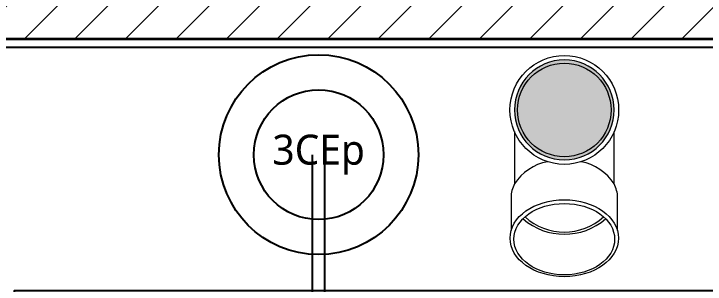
# Model space of a CAD drawing. Header units: centimetres. Extents: x 2191 to 12545, y -680 to 18662.
# Drawn here: x 8315.2 to 8384.5, y 8036.9 to 8063.9 of the extents above; entities that cross this region are included whole.
import ezdxf

# ---------------------------------------------------------------- set-up
doc = ezdxf.new("R2010")
doc.units = ezdxf.units.CM
for name, color, linetype in [('B Aménagement intérieur', 252, 'Continuous'), ('B GÈnÈral_Hatch', 252, 'Continuous'), ('B Général', 252, 'Continuous'), ('C ANNOTATIONS-prestations', 252, 'Continuous'), ('prlm-CHAUFF', 4, 'Continuous'), ('prlm-EAU-CHU', 42, 'Continuous'), ('prlm-EAU-EUEV', 25, 'Continuous'), ('prlm-GT', 242, 'Continuous')]:
    doc.layers.add(name, color=color, linetype=linetype)
doc.styles.add('prlm-chauff', font='trebucbi.ttf', dxfattribs={"height": 18})

# ---------------------------------------------------------------- blocks, each defined once
blk = doc.blocks.new('Gaine 150_70')
at = {"layer": 'C ANNOTATIONS-prestations'}
blk.add_line((75, -35), (-75, -35), dxfattribs=at)
blk = doc.blocks.new('xi.cee1')
at = {"layer": 'prlm-EAU-CHU', "color": 0, "lineweight": 13}
for p, q in [((7.432, 5), (2.169, 5)), ((12.085, 5.345), (8.768, 5.345)), ((2.169, -5), (7.432, -5)), ((8.768, -5.345), (12.085, -5.345))]:
    blk.add_line(p, q, dxfattribs=at)
for radius in [5.45, 4.688]:
    blk.add_circle((0, 0), radius, dxfattribs=at)
for centre, radius, start, end in [((10.085, 0.78), 4.987, 122.43967, 169.50509), ((8.793, 2.487), 2.858, 90.50802, 118.9381), ((6.355, 0), 5.869, 317.81121, 42.16666), ((6.144, 0), 6.3, 318.92478, 41.07522), ((10.085, -0.78), 4.987, 190.49491, 237.56033), ((8.793, -2.487), 2.858, 241.0619, 269.49198)]:
    blk.add_arc(centre, radius, start, end, dxfattribs=at)
for centre, major_axis, ratio in [((12.839, 0), (0, -5.44), 0.708306), ((12.941, 0), (0, -5.051), 0.707331)]:
    blk.add_ellipse(centre, major_axis=major_axis, ratio=ratio, dxfattribs=at)
blk = doc.blocks.new('xi.3cep130-200')
at = {"layer": 'prlm-CHAUFF', "color": 0}
for radius in [10, 6.5]:
    blk.add_circle((0, 0), radius, dxfattribs=at)
at = {"layer": 'prlm-CHAUFF', "color": 0, "insert": (0, 0), "char_height": 3, "width": 9.78152, "attachment_point": 5, "style": 'prlm-chauff'}
blk.add_mtext('\\pxqc;3CEp', dxfattribs=at)
blk = doc.blocks.new('xi.ev')
at = {"layer": 'prlm-EAU-EUEV', "linetype": 'ByBlock', "lineweight": -2}
h = blk.add_hatch(color=0, dxfattribs=at)
edge = h.paths.add_edge_path()
edge.add_arc((0, 0), 5, 0, 360)
at = {"layer": 'prlm-EAU-EUEV', "color": 0, "linetype": 'ByBlock', "lineweight": 5}
blk.add_circle((0, 0), 5, dxfattribs=at)

msp = doc.modelspace()

# ---------------------------------------------------------------- hatches: boundary and pattern name
at = {"layer": 'B GÈnÈral_Hatch', "linetype": 'Continuous', "lineweight": 5}
h = msp.add_hatch(dxfattribs=at)
h.set_pattern_fill('50_BETON', style=0, pattern_type=2)
h.set_pattern_definition([(45, (-631.1073, 4809.0284), (2.4253472, -2.6458333), [])])
h.paths.add_polyline_path([(8411.689, 8061.417), (8411.689, 8079.417), (7811.378, 8079.417), (7811.378, 8061.417)])

# ---------------------------------------------------------------- linework, layer by layer
at = {"layer": 'B Général', "color": 7, "linetype": 'Continuous', "lineweight": 18}
msp.add_line((7821.378, 8061.417), (8411.689, 8061.417), dxfattribs=at)
at = {"layer": 'B Général', "color": 7, "linetype": 'Continuous', "lineweight": 5}
msp.add_line((7821.378, 8061.417), (8411.689, 8061.417), dxfattribs=at)
at = {"layer": 'prlm-CHAUFF', "ltscale": 50}
for p, q in [((8345.14, 8016.196), (8345.14, 8049.84)), ((8346.39, 8016.196), (8346.39, 8049.84))]:
    msp.add_line(p, q, dxfattribs=at)
at = {"layer": 'prlm-GT'}
for points in [[(8268.037, 8061.481), (8411.727, 8061.481), (8411.727, 8036.196), (8315.227, 8036.196), (8315.227, 7997.181), (8268.037, 7997.181)], [(8268.25, 8060.603), (8411.94, 8060.603), (8411.94, 8035.318), (8315.44, 8035.318), (8315.44, 7996.303), (8268.25, 7996.303)]]:
    msp.add_lwpolyline(points, close=True, dxfattribs=at)

# ---------------------------------------------------------------- block references
at = {"layer": 'B Aménagement intérieur', "color": 7, "rotation": 180}
msp.add_blockref('Gaine 150_70', (8341.689, 8026.417), dxfattribs=at)
at = {"layer": 'prlm-CHAUFF'}
msp.add_blockref('xi.3cep130-200', (8345.765, 8049.84), dxfattribs=at)
at = {"layer": 'prlm-EAU-CHU', "ltscale": 50, "rotation": 270}
msp.add_blockref('xi.cee1', (8370.403, 8054.322), dxfattribs=at)
at = {"layer": 'prlm-EAU-EUEV', "xscale": -1, "rotation": 90}
msp.add_blockref('xi.ev', (8370.403, 8054.322), dxfattribs=at)

doc.saveas('drawing.dxf')
